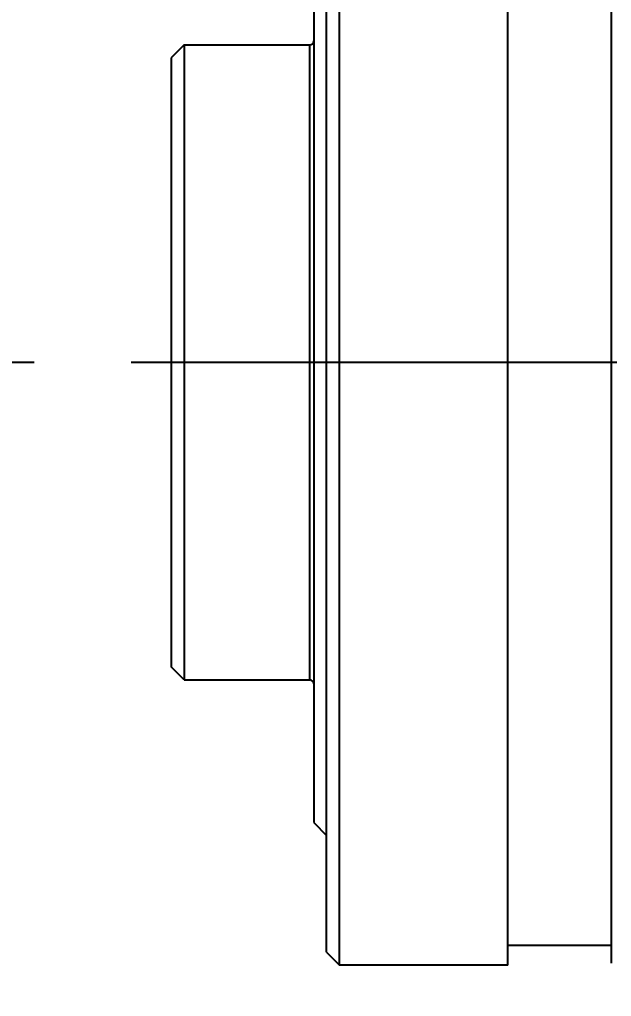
# Model space of a CAD drawing. Header units: millimetres. Extents: x 5828 to 6704, y 123 to 421.
# Drawn here: x 6522.417 to 6524.703, y 211.896 to 215.665 of the extents above; entities that cross this region are included whole.
import ezdxf

# ---------------------------------------------------------------- set-up
doc = ezdxf.new("R2010")
doc.units = ezdxf.units.MM
doc.linetypes.add('CENTER', pattern=[0.6, 0.375, -0.075, 0.075, -0.075])
for name, color, linetype in [('中心线', 7, 'Continuous'), ('外形图', 7, 'Continuous'), ('尺寸标注', 7, 'Continuous'), ('运动范围', 7, 'Continuous')]:
    doc.layers.add(name, color=color, linetype=linetype)
doc.styles.add('微软雅黑', font='msyh.ttc', dxfattribs={"height": 1.5})
doc.dimstyles.new('尺寸标注_1_20比例', dxfattribs={"dimtxt": 1.5, "dimasz": 1.25, "dimexe": 0.5, "dimexo": 0.4, "dimgap": 0.5, "dimtad": 1, "dimdec": 1, "dimlfac": 20, "dimdsep": 46, "dimtxsty": '微软雅黑', "dimcen": 0.09, "dimadec": 0, "dimazin": 0, "dimtp": 0.01, "dimtm": 0.01, "dimtfac": 1, "dimtdec": 1, "dimtofl": 0, "dimtmove": 0, "dimatfit": 3, "dimfxl": 1, "dimtolj": 1, "dimarcsym": 0})

# ---------------------------------------------------------------- blocks, each defined once
blk = doc.blocks.new('*D1145')
at = {"layer": 'Defpoints', "color": 0}
for p in [(6564.9775, 227.1499), (6618.6004, 224.7716), (6488.2514, 214.3423), (6559.4529, 214.3423), (6635.7237, 214.3423)]:
    blk.add_point(p, dxfattribs=at)
at = {"layer": '尺寸标注', "color": 0, "lineweight": -2}
blk.add_arc((6559.4529, 214.3423), 13.9483, 15.13637, 174.86363, dxfattribs=at)
at = {"layer": '尺寸标注', "color": 0}
for points in [[(6572.7139, 217.9391), (6573.1206, 218.0298), (6573.1893, 216.7644)], [(6545.3524, 215.6004), (6545.7687, 215.5817), (6545.5045, 214.3423)]]:
    blk.add_solid(points, dxfattribs=at)
at = {"layer": '尺寸标注', "color": 0, "insert": (6557.2583, 229.4032), "char_height": 1.5, "attachment_point": 5, "rotation": 8.2904, "style": '微软雅黑'}
blk.add_mtext('\\A1;{\\fAlibaba PuHuiTi 3.0 55 Regular|b0|i0|c134|p18;-\\A1;170%%d}', dxfattribs=at)
blk = doc.blocks.new('*D1146')
at = {"layer": 'Defpoints', "color": 0}
for p in [(6488.2514, 214.3423), (6559.4529, 214.3423), (6635.7237, 214.3423), (6618.6004, 203.913), (6564.9841, 201.5194)]:
    blk.add_point(p, dxfattribs=at)
at = {"layer": '尺寸标注', "color": 0, "lineweight": -2}
blk.add_arc((6559.4529, 214.3423), 13.965, 185.13022, 344.86978, dxfattribs=at)
at = {"layer": '尺寸标注', "color": 0}
for points in [[(6545.7519, 213.1029), (6545.3356, 213.0842), (6545.4878, 214.3423)], [(6573.1371, 210.6519), (6572.7305, 210.7426), (6573.2057, 211.9173)]]:
    blk.add_solid(points, dxfattribs=at)
at = {"layer": '尺寸标注', "color": 0, "insert": (6555.4094, 202.3101), "char_height": 1.5, "attachment_point": 5, "rotation": 341.4248, "style": '微软雅黑'}
blk.add_mtext('\\A1;{\\fAlibaba PuHuiTi 3.0 55 Regular|b0|i0|c134|p18;+\\A1;170%%d}', dxfattribs=at)

msp = doc.modelspace()

# ---------------------------------------------------------------- linework, layer by layer
at = {"layer": '中心线', "linetype": 'CENTER', "ltscale": 5}
msp.add_line((6635.7237, 214.3423), (6488.2514, 214.3423), dxfattribs=at)
at = {"layer": '外形图', "linetype": 'ByBlock'}
for p, q in [((6523.6529, 212.0173), (6523.6529, 216.6673)), ((6524.3029, 212.0173), (6524.3029, 216.6673)), ((6524.7029, 212.0249), (6524.7029, 216.6597)), ((6523.6029, 212.0673), (6523.6029, 216.6173)), ((6523.5529, 216.1173), (6523.5529, 212.5673)), ((6523.0529, 215.5673), (6523.0029, 215.5173)), ((6523.0529, 215.5673), (6523.0529, 213.1173)), ((6523.0529, 215.5673), (6523.5379, 215.5673)), ((6523.5379, 213.1173), (6523.5379, 215.5673)), ((6523.0029, 215.5173), (6523.0029, 213.1673)), ((6523.0529, 213.1173), (6523.0029, 213.1673)), ((6523.0529, 213.1173), (6523.5379, 213.1173)), ((6523.5529, 212.5673), (6523.6029, 212.5173)), ((6524.7029, 212.0923), (6524.3029, 212.0923)), ((6523.6029, 212.0673), (6523.6529, 212.0173)), ((6524.3029, 212.0173), (6523.6529, 212.0173))]:
    msp.add_line(p, q, dxfattribs=at)
for centre, start, end in [((6523.5379, 215.5823), 270, 0), ((6523.5379, 213.1023), 0, 90)]:
    msp.add_arc(centre, 0.015, start, end, dxfattribs=at)
at = {"layer": '运动范围'}
msp.add_arc((6559.4529, 214.3423), 60.06, 10, 350, dxfattribs=at)

# ---------------------------------------------------------------- dimensions: what is measured, and where the dimension line sits
at = {"layer": '尺寸标注'}
for base, line2, text, picture, middle in [((6564.9775, 227.1499), ((6559.4529, 214.3423), (6618.6004, 224.7716)), '\\A1;{\\fAlibaba PuHuiTi 3.0 55 Regular|b0|i0|c134|p18;-<>}', '*D1145', (6557.4417, 228.1449)), ((6564.9841, 201.5194), ((6559.4529, 214.3423), (6618.6004, 203.913)), '\\A1;{\\fAlibaba PuHuiTi 3.0 55 Regular|b0|i0|c134|p18;+<>}', '*D1146', (6555.0043, 201.1047))]:
    dim = msp.add_angular_dim_2l(base=base, line1=((6635.7237, 214.3423), (6488.2514, 214.3423)), line2=line2, text=text, dimstyle='尺寸标注_1_20比例', dxfattribs=at)
    dim.commit()
    dim.dimension.update_dxf_attribs({"geometry": picture, "text_midpoint": middle, "dimtype": 162})

doc.saveas('drawing.dxf')
